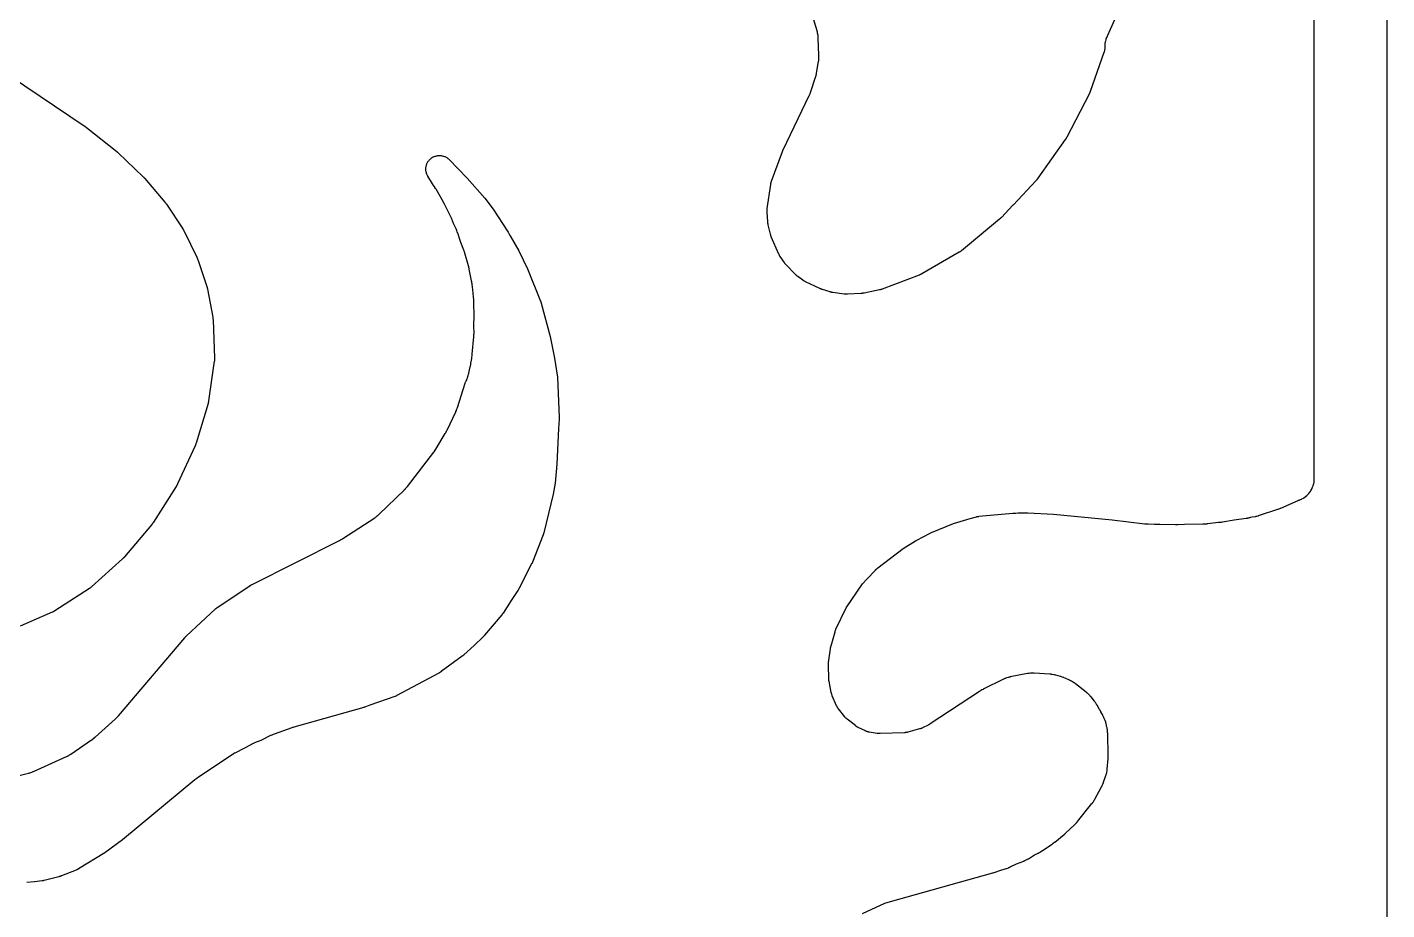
# Model space of a CAD drawing. Header units: millimetres. Extents: x 0 to 300, y 0 to 300.
# Drawn here: x 150 to 300.1, y 105.2 to 202.6 of the extents above; entities that cross this region are included whole.
import ezdxf

# ---------------------------------------------------------------- set-up
doc = ezdxf.new("R2010")
doc.units = ezdxf.units.MM
doc.layers.add('CUT', color=7, linetype='CONTINUOUS')

msp = doc.modelspace()

# ---------------------------------------------------------------- linework, layer by layer
at = {"layer": 'CUT'}
for points in [[(1.4375, 300.0625), (298.5625, 300.0625), (299.4478, 300.0625), (299.5212, 300.0589), (299.5794, 300.0503), (299.6365, 300.036), (299.6918, 300.0162), (299.745, 299.991), (299.7954, 299.9608), (299.8427, 299.9257), (299.8863, 299.8863), (299.9257, 299.8427), (299.9608, 299.7954), (299.991, 299.745), (300.0162, 299.6918), (300.036, 299.6365), (300.0503, 299.5794), (300.0589, 299.5212), (300.0625, 299.4478), (300.0625, 298.5625), (300.0625, 1.4375)], [(242.2017, 104.8252), (244.677, 105.951), (245.2863, 106.1504), (256.5883, 109.3054), (256.6027, 109.3096), (256.6956, 109.3381), (256.7099, 109.3426), (256.8258, 109.3813), (256.8399, 109.3862), (256.9314, 109.4193), (256.9454, 109.4246), (257.3455, 109.5807), (257.9368, 109.7436), (257.9507, 109.7476), (258.0401, 109.7745), (258.0538, 109.7788), (258.1072, 109.7963), (258.1343, 109.8059), (258.3088, 109.8726), (258.3354, 109.8834), (258.3868, 109.906), (258.3999, 109.9119), (258.4846, 109.9514), (258.4975, 109.9576), (259.1827, 110.2975), (259.9946, 110.6143), (260.0073, 110.6195), (260.0895, 110.6537), (260.102, 110.6591), (260.1509, 110.6808), (260.1757, 110.6925), (260.3348, 110.7719), (260.359, 110.7847), (260.4057, 110.8108), (260.4176, 110.8176), (260.4943, 110.8627), (260.506, 110.8698), (261.1889, 111.2927), (261.575, 111.4843), (261.5926, 111.4934), (261.7061, 111.5544), (261.7234, 111.5641), (261.8631, 111.6454), (261.8801, 111.6556), (261.9893, 111.724), (262.0059, 111.7348), (263.0498, 112.4378), (263.065, 112.4485), (263.1632, 112.5191), (263.1781, 112.5302), (263.2372, 112.5755), (263.2768, 112.6037), (263.2922, 112.6151), (263.3911, 112.6902), (263.4061, 112.702), (264.4462, 113.5465), (264.4537, 113.5527), (264.5058, 113.5964), (264.5138, 113.6032), (264.5778, 113.6589), (264.5855, 113.6657), (264.6353, 113.7105), (264.6434, 113.718), (265.5584, 114.5723), (265.5742, 114.5875), (265.6747, 114.6885), (265.6899, 114.7044), (265.8006, 114.824), (265.8111, 114.835), (265.8292, 114.8548), (265.8639, 114.8943), (265.8726, 114.9045), (265.9287, 114.9715), (265.9372, 114.9819), (267.5241, 116.9653), (267.5322, 116.9757), (267.5843, 117.0437), (267.5921, 117.0542), (267.6225, 117.0958), (267.6376, 117.1174), (267.7324, 117.2599), (267.743, 117.2766), (267.757, 117.2977), (267.771, 117.3198), (267.7974, 117.3636), (267.804, 117.3749), (267.8463, 117.4487), (267.8527, 117.4601), (268.5804, 118.7958), (268.5864, 118.807), (268.6245, 118.8807), (268.6302, 118.8921), (268.6522, 118.9369), (268.663, 118.96), (268.7297, 119.1119), (268.7356, 119.1262), (268.7435, 119.1443), (268.7534, 119.1683), (268.7717, 119.2155), (268.7762, 119.2276), (268.8049, 119.3067), (268.8092, 119.3189), (269.0558, 120.0472), (269.0597, 120.059), (269.0841, 120.1364), (269.0877, 120.1483), (269.1014, 120.1951), (269.108, 120.2192), (269.1465, 120.3744), (269.1565, 120.4232), (269.182, 120.5811), (269.1855, 120.6058), (269.1912, 120.6542), (269.1926, 120.6666), (269.2005, 120.7473), (269.2016, 120.7597), (269.2912, 121.9209), (269.2922, 121.9352), (269.2971, 122.0282), (269.2977, 122.0425), (269.3011, 122.1595), (269.3014, 122.1738), (269.3019, 122.267), (269.3018, 122.2813), (269.2571, 124.6938), (269.2566, 124.7085), (269.2525, 124.8043), (269.2517, 124.819), (269.2478, 124.8765), (269.2451, 124.9059), (269.2227, 125.0962), (269.2185, 125.1255), (269.209, 125.1823), (269.2064, 125.1968), (269.1882, 125.2909), (269.1853, 125.3054), (269.1702, 125.3742), (269.1668, 125.3949), (269.133, 125.5558), (269.1201, 125.6062), (269.118, 125.6129), (269.0879, 125.7507), (269.0846, 125.7649), (269.0622, 125.8566), (269.0586, 125.8707), (269.0438, 125.9255), (269.0356, 125.9534), (268.9783, 126.1307), (268.9578, 126.1851), (268.8838, 126.356), (268.8715, 126.3824), (268.8465, 126.4333), (268.8399, 126.4462), (268.7961, 126.5299), (268.7892, 126.5427), (268.7102, 126.6855), (268.6671, 126.7848), (268.6602, 126.8002), (268.6322, 126.8601), (268.617, 126.8904), (268.5127, 127.0843), (268.4958, 127.1136), (268.4612, 127.17), (268.4522, 127.1843), (268.3919, 127.2765), (268.3825, 127.2906), (268.3449, 127.3448), (268.0788, 127.825), (268.0726, 127.8359), (268.0318, 127.9061), (268.0254, 127.9168), (268, 127.9585), (267.9865, 127.9796), (267.8963, 128.1145), (267.882, 128.135), (267.8532, 128.1744), (267.8458, 128.1844), (267.7965, 128.249), (267.7888, 128.2588), (267.4172, 128.7254), (267.4061, 128.739), (267.3322, 128.8264), (267.3207, 128.8397), (267.2748, 128.8908), (267.2506, 128.9163), (267.0882, 129.0772), (267.0625, 129.1012), (267.011, 129.1466), (266.9976, 129.158), (266.9096, 129.2311), (266.8959, 129.2421), (265.6896, 130.1854), (265.6895, 130.1854), (265.6751, 130.1963), (265.5801, 130.266), (265.5654, 130.2765), (265.5072, 130.3166), (265.4767, 130.3363), (265.2751, 130.4579), (265.2435, 130.4757), (265.1809, 130.5084), (265.1647, 130.5166), (265.0587, 130.5681), (265.0423, 130.5757), (264.5779, 130.7842), (264.5576, 130.7928), (264.4249, 130.8466), (264.4044, 130.8545), (264.2356, 130.9158), (264.2148, 130.923), (264.0785, 130.9669), (264.0574, 130.9732), (263.5156, 131.1261), (263.5004, 131.1302), (263.4012, 131.1554), (263.3858, 131.1591), (263.3258, 131.1726), (263.2949, 131.1788), (263.0932, 131.2134), (263.062, 131.2179), (263.0009, 131.2251), (262.9853, 131.2268), (262.8833, 131.2361), (262.8676, 131.2373), (261.1447, 131.3492), (261.1318, 131.3499), (261.0481, 131.3536), (261.0352, 131.354), (260.9848, 131.3551), (260.959, 131.3551), (260.7937, 131.3516), (260.7423, 131.3483), (260.5779, 131.3307), (260.5523, 131.3274), (260.5025, 131.3198), (260.4898, 131.3178), (260.4072, 131.3034), (260.3945, 131.3011), (258.4901, 130.9289), (258.477, 130.9261), (258.392, 130.9076), (258.3789, 130.9045), (258.3281, 130.8922), (258.3022, 130.8853), (258.1374, 130.8375), (258.0867, 130.8204), (257.9268, 130.758), (257.9021, 130.7478), (257.8542, 130.7266), (257.8421, 130.7211), (257.7633, 130.6841), (257.7512, 130.6783), (255.5159, 129.5686), (255.4997, 129.5603), (255.3951, 129.5043), (255.3791, 129.4955), (255.2501, 129.4213), (255.2344, 129.412), (255.1334, 129.3498), (255.1181, 129.34), (249.676, 125.7553), (249.6645, 125.7479), (249.6376, 125.7307), (249.626, 125.7235), (249.6118, 125.7147), (249.6001, 125.7076), (249.5727, 125.6913), (249.5609, 125.6844), (249.5472, 125.6766), (249.5353, 125.6698), (249.5074, 125.6544), (249.4954, 125.6478), (249.4807, 125.64), (249.4686, 125.6336), (249.4402, 125.619), (249.428, 125.6128), (248.8243, 125.313), (248.8145, 125.3082), (248.7992, 125.3008), (248.7737, 125.2891), (248.7393, 125.2738), (248.7085, 125.2608), (248.6839, 125.251), (248.6698, 125.2455), (248.6645, 125.2435), (248.6336, 125.2324), (248.5645, 125.2089), (248.5227, 125.1958), (248.5085, 125.1918), (248.4979, 125.1888), (247.2041, 124.836), (247.1916, 124.8327), (247.1747, 124.8284), (247.1244, 124.8169), (247.0399, 124.8003), (247.0239, 124.7975), (247.0053, 124.795), (246.9192, 124.7855), (246.8675, 124.7813), (246.85, 124.7803), (246.837, 124.7797), (244.1508, 124.677), (244.1398, 124.6767), (244.1227, 124.6762), (244.1194, 124.6762), (244.083, 124.6762), (244.008, 124.6782), (243.9749, 124.6796), (243.9418, 124.6823), (243.8672, 124.6899), (243.8226, 124.6955), (243.8075, 124.6978), (243.7964, 124.6996), (242.914, 124.8449), (242.9029, 124.8468), (242.8879, 124.8495), (242.8438, 124.8584), (242.7922, 124.8703), (242.7325, 124.8868), (242.6967, 124.8981), (242.6229, 124.925), (242.5726, 124.9459), (242.5309, 124.9645), (242.5175, 124.9708), (242.5074, 124.9757), (241.7145, 125.3653), (241.7042, 125.3704), (241.6903, 125.3775), (241.6498, 125.3994), (241.5831, 125.4376), (241.5539, 125.4551), (241.5255, 125.4737), (241.4619, 125.5169), (241.4245, 125.5438), (241.4121, 125.5532), (241.403, 125.5602), (240.5073, 126.2576), (240.5001, 126.2633), (240.4968, 126.2659), (240.4834, 126.2774), (240.4155, 126.3389), (240.3861, 126.3668), (240.3581, 126.3959), (240.2961, 126.4634), (240.2602, 126.505), (240.2485, 126.5194), (240.2399, 126.5302), (239.5477, 127.4104), (239.5418, 127.418), (239.5327, 127.4298), (239.518, 127.4494), (239.4986, 127.4761), (239.4818, 127.5001), (239.4795, 127.5035), (239.4518, 127.5469), (239.4158, 127.6071), (239.3838, 127.6655), (239.3627, 127.7076), (239.3459, 127.7428), (239.3408, 127.7544), (239.3369, 127.7632), (238.8602, 128.8578), (238.8554, 128.869), (238.8491, 128.8842), (238.8314, 128.9298), (238.804, 129.0066), (238.7926, 129.0408), (238.7825, 129.0754), (238.7655, 129.1391), (238.7576, 129.1722), (238.7541, 129.1885), (238.7516, 129.2006), (238.5034, 130.4611), (238.5016, 130.4702), (238.499, 130.4842), (238.495, 130.5074), (238.49, 130.5387), (238.486, 130.5665), (238.4832, 130.5886), (238.4817, 130.6013), (238.4812, 130.606), (238.4785, 130.6334), (238.4735, 130.6946), (238.4712, 130.7313), (238.4707, 130.7438), (238.4704, 130.753), (238.4253, 132.2094), (238.4251, 132.219), (238.4248, 132.2339), (238.4246, 132.2584), (238.4248, 132.2914), (238.4255, 132.3206), (238.4264, 132.3438), (238.4271, 132.3571), (238.4273, 132.362), (238.4294, 132.3907), (238.4349, 132.4544), (238.439, 132.4925), (238.4406, 132.5054), (238.4419, 132.5149), (238.6571, 134.0476), (238.6593, 134.0624), (238.6647, 134.0969), (238.6672, 134.1116), (238.6703, 134.1296), (238.673, 134.1443), (238.6796, 134.1786), (238.6825, 134.1933), (238.686, 134.2101), (238.6892, 134.2247), (238.6969, 134.2587), (238.7003, 134.2733), (238.7046, 134.291), (238.7083, 134.3055), (238.7171, 134.3393), (238.721, 134.3537), (239.1593, 135.9222), (239.1619, 135.9315), (239.1662, 135.946), (239.1735, 135.9698), (239.1837, 136.0016), (239.1932, 136.0297), (239.2012, 136.0519), (239.2058, 136.0646), (239.2076, 136.0692), (239.2182, 136.0964), (239.243, 136.1563), (239.2586, 136.1919), (239.2641, 136.2039), (239.2682, 136.2127), (240.3945, 138.5724), (242.2037, 141.2197), (242.207, 141.2243), (242.6681, 141.7374), (243.6314, 142.7359), (243.6428, 142.7475), (243.6698, 142.7745), (243.6815, 142.786), (243.6958, 142.7998), (243.7077, 142.811), (243.7356, 142.837), (243.7477, 142.848), (243.7617, 142.8605), (243.7739, 142.8713), (243.8028, 142.8963), (243.8153, 142.9068), (243.8306, 142.9196), (243.8433, 142.9299), (243.873, 142.9538), (243.8859, 142.9639), (246.6829, 145.1257), (248.0615, 145.9687), (248.1758, 146.0267), (248.3419, 146.1109), (248.7497, 146.3177), (249.8231, 146.8619), (252.2514, 147.8758), (254.085, 148.4377), (254.7669, 148.6119), (254.7737, 148.6136), (254.7896, 148.6176), (254.7926, 148.6183), (254.8237, 148.6253), (254.8862, 148.6382), (254.9077, 148.6423), (254.9378, 148.647), (255.0178, 148.6578), (255.0522, 148.6618), (258.7857, 149.0221), (259.0101, 149.0254), (259.1156, 149.027), (259.3753, 149.0309), (260.4361, 149.0467), (263.2918, 148.9039), (269.7523, 148.264), (273.3593, 147.8401), (273.3743, 147.8385), (273.472, 147.8295), (273.487, 147.8283), (273.6099, 147.8201), (273.625, 147.8193), (273.723, 147.8152), (273.7381, 147.8148), (274.4247, 147.8036), (274.4448, 147.8021), (274.4603, 147.8012), (274.5868, 147.7952), (274.6023, 147.7947), (274.7032, 147.7926), (274.7187, 147.7924), (275.0167, 147.7939), (276.7424, 147.7656), (276.7519, 147.7655), (276.8181, 147.7655), (276.8283, 147.7655), (276.9108, 147.7669), (276.9208, 147.7672), (276.986, 147.7693), (276.9967, 147.7698), (277.7222, 147.8068), (279.7525, 147.8165), (279.7725, 147.8169), (279.9023, 147.8219), (279.9223, 147.823), (280.0848, 147.8346), (280.1048, 147.8364), (280.234, 147.8499), (280.2538, 147.8524), (281.2047, 147.9845), (281.4996, 147.9995), (281.5171, 148.0007), (281.6302, 148.0098), (281.6476, 148.0114), (281.7892, 148.027), (281.8065, 148.0291), (281.919, 148.0448), (281.9362, 148.0474), (283.2241, 148.2651), (284.5244, 148.4458), (284.5452, 148.4491), (284.6804, 148.4727), (284.7011, 148.4767), (284.8695, 148.5124), (284.89, 148.5171), (285.0232, 148.5502), (285.0436, 148.5556), (285.1889, 148.5972), (285.5446, 148.6574), (285.5556, 148.6593), (285.6319, 148.6737), (285.6433, 148.6759), (285.6931, 148.6863), (285.7171, 148.6918), (285.8654, 148.7291), (285.8882, 148.7353), (285.9275, 148.7468), (285.9382, 148.7501), (286.0114, 148.7731), (286.0233, 148.7769), (288.0497, 149.4594), (288.0619, 149.4637), (288.1408, 149.4922), (288.1529, 149.4967), (288.2512, 149.5346), (288.2632, 149.5394), (288.3409, 149.5713), (288.3528, 149.5763), (290.2729, 150.4132), (290.2831, 150.4176), (290.307, 150.4276), (290.3173, 150.4319), (290.3298, 150.437), (290.3401, 150.4411), (290.3655, 150.4511), (290.375, 150.4548), (290.3824, 150.4577), (290.4517, 150.4859), (290.466, 150.4917), (290.4925, 150.5032), (290.4981, 150.5058), (290.5034, 150.5079), (290.5267, 150.5187), (290.6388, 150.5673), (290.6909, 150.5929), (290.8515, 150.6819), (290.9009, 150.7124), (291.0521, 150.8165), (291.0983, 150.8517), (291.2388, 150.9699), (291.2814, 151.0094), (291.4098, 151.1406), (291.4483, 151.184), (291.5634, 151.327), (291.5976, 151.374), (291.6984, 151.5274), (291.7279, 151.5775), (291.8133, 151.74), (291.8378, 151.7926), (291.9071, 151.9626), (291.9264, 152.0174), (291.979, 152.1933), (291.9929, 152.2496), (292.0283, 152.4298), (292.0367, 152.4872), (292.0547, 152.6725), (292.0568, 152.7015), (292.0595, 152.7581), (292.06, 152.7726), (292.0623, 152.867), (292.0625, 152.8815), (292.0625, 232.3412)], [(270.0162, 203.4742), (269.2353, 201.7225), (269.231, 201.7131), (269.221, 201.6913), (269.2166, 201.6819), (269.211, 201.6701), (269.2085, 201.6646), (269.1804, 201.6037), (269.1766, 201.5954), (269.1463, 201.527), (269.1349, 201.4995), (269.0675, 201.3242), (269.0491, 201.2685), (268.9997, 201.0897), (268.9869, 201.0325), (268.9552, 200.8498), (268.948, 200.7915), (268.9341, 200.604), (268.9327, 200.5747), (268.9312, 200.5174), (268.931, 200.5028), (268.931, 200.4036), (268.9309, 200.4027), (268.9308, 200.3763), (268.9291, 200.2974), (268.9237, 200.2159), (268.9176, 200.1618), (268.9047, 200.0811), (268.8938, 200.0279), (268.8737, 199.9487), (268.852, 199.877), (268.8393, 199.8382), (267.3231, 195.5433), (267.3178, 195.5287), (267.3052, 195.4948), (267.2997, 195.4804), (267.2928, 195.4628), (267.287, 195.4484), (267.2732, 195.415), (267.2672, 195.4007), (267.2601, 195.3844), (267.2539, 195.3703), (267.239, 195.3374), (267.2324, 195.3233), (267.2244, 195.3062), (267.2176, 195.2923), (267.2016, 195.2599), (267.1946, 195.2461), (264.7488, 190.5141), (264.7415, 190.5002), (264.724, 190.4679), (264.7165, 190.4541), (264.7071, 190.4374), (264.6992, 190.4238), (264.6807, 190.3921), (264.6727, 190.3786), (264.6633, 190.3632), (264.655, 190.3499), (264.6354, 190.3189), (264.6269, 190.3057), (264.6163, 190.2897), (264.6076, 190.2766), (264.5869, 190.2463), (264.5779, 190.2334), (261.5521, 185.9662), (261.543, 185.9536), (261.5215, 185.9243), (261.5121, 185.9118), (261.5006, 185.8967), (261.4911, 185.8844), (261.4686, 185.8559), (261.4588, 185.8438), (261.4475, 185.83), (261.4375, 185.818), (261.414, 185.7903), (261.4038, 185.7785), (261.3913, 185.7642), (261.3809, 185.7526), (261.3565, 185.7257), (261.3459, 185.7143), (258.8098, 183.0204), (258.8095, 183.02), (258.7806, 182.9893), (257.5237, 181.6542), (257.5142, 181.6443), (257.492, 181.6214), (257.4824, 181.6116), (257.4706, 181.5998), (257.4608, 181.5902), (257.4379, 181.568), (257.428, 181.5585), (257.4165, 181.5477), (257.4065, 181.5384), (257.3828, 181.5169), (257.3727, 181.5078), (257.3601, 181.4967), (257.3498, 181.4877), (257.3256, 181.4669), (257.3151, 181.458), (253.1327, 177.9791), (253.1253, 177.973), (253.1137, 177.9635), (253.0943, 177.9482), (253.068, 177.928), (253.0444, 177.9104), (253.0254, 177.8968), (253.0145, 177.8891), (253.0104, 177.8862), (252.9864, 177.8701), (252.9325, 177.8351), (252.8997, 177.8148), (252.8884, 177.8081), (252.8801, 177.8033), (248.7256, 175.4114), (248.7177, 175.4069), (248.7054, 175.4), (248.6851, 175.3889), (248.6576, 175.3744), (248.6329, 175.3618), (248.6132, 175.3522), (248.6019, 175.3467), (248.5977, 175.3447), (248.573, 175.3335), (248.5177, 175.3093), (248.4842, 175.2955), (248.4728, 175.2911), (248.4643, 175.2878), (244.3644, 173.7378), (244.3559, 173.7347), (244.3428, 173.7299), (244.321, 173.7222), (244.2916, 173.7122), (244.2653, 173.7038), (244.2444, 173.6975), (244.2325, 173.6939), (244.228, 173.6926), (244.2019, 173.6855), (244.1436, 173.6706), (244.1085, 173.6623), (244.0965, 173.6597), (244.0877, 173.6579), (242.3632, 173.3064), (242.3477, 173.3034), (242.3115, 173.2966), (242.2959, 173.2939), (242.2769, 173.2907), (242.2613, 173.2882), (242.2248, 173.2828), (242.2092, 173.2806), (242.1912, 173.2782), (242.1756, 173.2763), (242.1389, 173.2721), (242.1232, 173.2705), (242.104, 173.2686), (242.0883, 173.2673), (242.0515, 173.2644), (242.0358, 173.2633), (240.5208, 173.1713), (240.5097, 173.1707), (240.4947, 173.17), (240.4503, 173.169), (240.3762, 173.169), (240.3435, 173.1697), (240.3108, 173.1715), (240.2369, 173.1771), (240.1927, 173.1815), (240.1779, 173.1834), (240.1668, 173.1848), (238.9138, 173.3573), (238.9043, 173.3586), (238.8897, 173.3608), (238.8655, 173.3647), (238.8331, 173.3705), (238.8044, 173.376), (238.7817, 173.3808), (238.7688, 173.3836), (238.7639, 173.3847), (238.736, 173.3914), (238.6743, 173.4075), (238.6374, 173.4178), (238.6251, 173.4216), (238.6159, 173.4245), (237.7772, 173.6902), (237.7629, 173.6949), (237.7298, 173.706), (237.7156, 173.7109), (237.6984, 173.717), (237.6843, 173.7221), (237.6515, 173.7343), (237.6375, 173.7397), (237.6215, 173.7459), (237.6076, 173.7515), (237.5753, 173.7648), (237.5615, 173.7706), (237.5447, 173.7779), (237.531, 173.7839), (237.4991, 173.7983), (237.4855, 173.8045), (235.9045, 174.549), (235.895, 174.5535), (235.8804, 174.5606), (235.8564, 174.5727), (235.8245, 174.5894), (235.7964, 174.6047), (235.7744, 174.6172), (235.7618, 174.6245), (235.7572, 174.6272), (235.7304, 174.6437), (235.6715, 174.6813), (235.6367, 174.7047), (235.6251, 174.7128), (235.6166, 174.7189), (235.0543, 175.1258), (235.0462, 175.1317), (235.0336, 175.141), (235.0131, 175.1567), (234.9859, 175.1781), (234.962, 175.1975), (234.9433, 175.2133), (234.9327, 175.2223), (234.9288, 175.2257), (234.9064, 175.2459), (234.8572, 175.2917), (234.8283, 175.3198), (234.8188, 175.3296), (234.8117, 175.3368), (233.7271, 176.4659), (233.7205, 176.4728), (233.7103, 176.4837), (233.6936, 176.5019), (233.6717, 176.5265), (233.6525, 176.5488), (233.6376, 176.5667), (233.6292, 176.5769), (233.6261, 176.5808), (233.6083, 176.6035), (233.5696, 176.6546), (233.5471, 176.6857), (233.5397, 176.6964), (233.5343, 176.7043), (233.1137, 177.3265), (233.108, 177.335), (233.0993, 177.3481), (233.0853, 177.3701), (233.0668, 177.3999), (233.0509, 177.4266), (233.0387, 177.448), (233.0318, 177.4603), (233.0293, 177.4649), (233.015, 177.4918), (232.9842, 177.5524), (232.9666, 177.5891), (232.9609, 177.6016), (232.9568, 177.6109), (232.1293, 179.4964), (232.1251, 179.5062), (232.1186, 179.5214), (232.1084, 179.5467), (232.0951, 179.5809), (232.0838, 179.6114), (232.0753, 179.6357), (232.0706, 179.6497), (232.0689, 179.6549), (232.0594, 179.6854), (232.0395, 179.7537), (232.0286, 179.7948), (232.0252, 179.8088), (232.0228, 179.8192), (231.794, 180.823), (231.7904, 180.8392), (231.7826, 180.877), (231.7793, 180.8932), (231.7756, 180.913), (231.7726, 180.9293), (231.7661, 180.9673), (231.7635, 180.9837), (231.7607, 181.0024), (231.7583, 181.0188), (231.7533, 181.057), (231.7512, 181.0734), (231.7489, 181.0935), (231.7472, 181.1099), (231.7435, 181.1483), (231.7421, 181.1648), (231.6589, 182.2422), (231.658, 182.2546), (231.657, 182.2714), (231.6552, 182.3214), (231.6546, 182.4047), (231.655, 182.4415), (231.6571, 182.4783), (231.6634, 182.5614), (231.6685, 182.6111), (231.6707, 182.6278), (231.6724, 182.6402), (232.0589, 185.2857), (232.0607, 185.2974), (232.0632, 185.313), (232.0718, 185.3592), (232.0881, 185.4358), (232.096, 185.4696), (232.1052, 185.503), (232.1275, 185.5781), (232.1421, 185.6227), (232.1474, 185.6377), (232.1514, 185.6487), (233.3566, 188.911), (233.3603, 188.9208), (233.3691, 188.9437), (233.3729, 188.9535), (233.3776, 188.9655), (233.3816, 188.9752), (233.3909, 188.9979), (233.3949, 189.0076), (233.3996, 189.0188), (233.4038, 189.0284), (233.4136, 189.0509), (233.4179, 189.0605), (233.4232, 189.0722), (233.4276, 189.0818), (233.4379, 189.104), (233.4424, 189.1135), (236.3202, 195.1115), (236.3283, 195.1292), (236.3793, 195.2449), (236.3868, 195.2628), (236.446, 195.41), (236.453, 195.4281), (236.4963, 195.5469), (236.5027, 195.5653), (237.0148, 197.1227), (237.0179, 197.1326), (237.0395, 197.2023), (237.0426, 197.2128), (237.056, 197.2587), (237.062, 197.281), (237.0966, 197.4204), (237.1016, 197.4421), (237.1095, 197.4797), (237.1115, 197.49), (237.1251, 197.5608), (237.1272, 197.5723), (237.346, 198.8483), (237.3485, 198.864), (237.3631, 198.9657), (237.3652, 198.9814), (237.3724, 199.0427), (237.3753, 199.0742), (237.3885, 199.2793), (237.3897, 199.3109), (237.3904, 199.3727), (237.3903, 199.3885), (237.3888, 199.4913), (237.3884, 199.5071), (237.3072, 201.4743), (237.3062, 201.4927), (237.2976, 201.612), (237.296, 201.6303), (237.2887, 201.7016), (237.2838, 201.7381), (237.2448, 201.9738), (237.2377, 202.0099), (237.2217, 202.0798), (237.2173, 202.0977), (237.187, 202.2134), (237.1821, 202.2311), (236.6485, 204.0418)], [(148.0387, 197.325), (156.4095, 191.6805), (156.417, 191.6754), (156.4344, 191.6634), (156.4418, 191.6582), (156.4509, 191.6519), (156.4583, 191.6466), (156.4754, 191.6343), (156.4828, 191.6289), (156.4912, 191.6227), (156.4985, 191.6173), (156.5154, 191.6046), (156.5227, 191.5991), (156.5314, 191.5924), (156.5386, 191.5868), (156.5553, 191.5738), (156.5624, 191.5682), (159.8813, 188.9177), (159.889, 188.9115), (159.9068, 188.8969), (159.9144, 188.8907), (159.9237, 188.8829), (159.9312, 188.8766), (159.9487, 188.8616), (159.9562, 188.8552), (159.9648, 188.8477), (159.9721, 188.8412), (159.9893, 188.8259), (159.9966, 188.8192), (160.0055, 188.8111), (160.0128, 188.8044), (160.0296, 188.7887), (160.0368, 188.782), (162.7984, 186.149), (162.8071, 186.1406), (162.8273, 186.1207), (162.8359, 186.1122), (162.8464, 186.1017), (162.8548, 186.093), (162.8745, 186.0727), (162.8829, 186.0639), (162.8925, 186.0538), (162.9007, 186.0449), (162.9198, 186.024), (162.928, 186.015), (162.9378, 186.0039), (162.9459, 185.9948), (162.9644, 185.9735), (162.9723, 185.9642), (165.2023, 183.3242), (165.2107, 183.3141), (165.2302, 183.2903), (165.2384, 183.2801), (165.2484, 183.2675), (165.2566, 183.2571), (165.2753, 183.2328), (165.2833, 183.2224), (165.2924, 183.2102), (165.3002, 183.1997), (165.3182, 183.1748), (165.3259, 183.1641), (165.3351, 183.151), (165.3426, 183.1402), (165.3599, 183.1148), (165.3673, 183.1039), (167.1656, 180.3851), (167.1735, 180.373), (167.1916, 180.3447), (167.1992, 180.3325), (167.2085, 180.3175), (167.2159, 180.3052), (167.2331, 180.2763), (167.2404, 180.2638), (167.2486, 180.2495), (167.2557, 180.2369), (167.2719, 180.2075), (167.2788, 180.1948), (167.287, 180.1793), (167.2937, 180.1665), (167.309, 180.1366), (167.3154, 180.1237), (168.712, 177.2783), (168.7185, 177.2648), (168.7334, 177.2332), (168.7396, 177.2196), (168.7471, 177.2029), (168.7531, 177.1893), (168.7669, 177.1572), (168.7727, 177.1434), (168.7793, 177.1275), (168.7848, 177.1136), (168.7976, 177.0811), (168.8029, 177.0671), (168.8093, 177.05), (168.8144, 177.036), (168.826, 177.0031), (168.8309, 176.9889), (169.818, 174.0424), (169.8228, 174.0277), (169.8337, 173.9933), (169.8382, 173.9786), (169.8436, 173.9606), (169.8478, 173.9457), (169.8575, 173.911), (169.8615, 173.8961), (169.866, 173.879), (169.8697, 173.8641), (169.8782, 173.8291), (169.8817, 173.814), (169.8858, 173.7957), (169.8891, 173.7806), (169.8963, 173.7453), (169.8993, 173.7302), (170.4813, 170.6389), (170.4826, 170.6322), (170.4854, 170.6165), (170.4859, 170.6136), (170.4908, 170.5831), (170.4995, 170.5218), (170.5022, 170.5008), (170.5049, 170.4714), (170.5107, 170.3933), (170.5126, 170.3598), (170.6692, 166.1031), (170.6695, 166.093), (170.6699, 166.0772), (170.6702, 166.0512), (170.6701, 166.0166), (170.6694, 165.9858), (170.6685, 165.9612), (170.6679, 165.9472), (170.6676, 165.942), (170.6655, 165.9117), (170.6596, 165.8445), (170.6552, 165.8043), (170.6534, 165.7907), (170.652, 165.7807), (170.0194, 161.3925), (170.0184, 161.3858), (170.0161, 161.3701), (170.0156, 161.3672), (170.0104, 161.337), (169.9989, 161.2765), (169.9946, 161.2558), (169.9878, 161.2273), (169.9682, 161.1519), (169.9592, 161.1198), (168.6458, 156.7446), (168.6412, 156.7295), (168.63, 156.6945), (168.625, 156.6795), (168.6189, 156.6614), (168.6137, 156.6466), (168.6014, 156.612), (168.5959, 156.5973), (168.5896, 156.5804), (168.5839, 156.5657), (168.5703, 156.5316), (168.5643, 156.5171), (168.5569, 156.4994), (168.5507, 156.4849), (168.5359, 156.4513), (168.5295, 156.437), (166.5977, 152.2418), (166.5912, 152.228), (166.5758, 152.196), (166.569, 152.1823), (166.5607, 152.1657), (166.5538, 152.1522), (166.5373, 152.1207), (166.5301, 152.1072), (166.5217, 152.0919), (166.5143, 152.0786), (166.4968, 152.0477), (166.4891, 152.0345), (166.4797, 152.0185), (166.4719, 152.0054), (166.4533, 151.9751), (166.4452, 151.9622), (163.9343, 148.0186), (163.9262, 148.0061), (163.9071, 147.9772), (163.8988, 147.9648), (163.8886, 147.9499), (163.8801, 147.9377), (163.86, 147.9094), (163.8513, 147.8973), (163.8412, 147.8836), (163.8324, 147.8717), (163.8114, 147.8441), (163.8023, 147.8323), (163.7911, 147.8181), (163.7818, 147.8065), (163.76, 147.7796), (163.7505, 147.7681), (160.744, 144.1919), (160.7339, 144.1801), (160.71, 144.1526), (160.6997, 144.1409), (160.6869, 144.1268), (160.6764, 144.1153), (160.6515, 144.0887), (160.6408, 144.0774), (160.6284, 144.0645), (160.6174, 144.0534), (160.5917, 144.0277), (160.5805, 144.0167), (160.5669, 144.0035), (160.5555, 143.9928), (160.5289, 143.968), (160.5174, 143.9574), (157.1118, 140.8909), (157.1065, 140.8862), (157.094, 140.8751), (157.0917, 140.8731), (157.067, 140.8521), (157.0168, 140.811), (156.9994, 140.7972), (156.9745, 140.7789), (156.9075, 140.7315), (156.8784, 140.7117), (153.0372, 138.2138), (153.029, 138.2085), (153.0162, 138.2003), (152.995, 138.1873), (152.9665, 138.1703), (152.9408, 138.1555), (152.9202, 138.1441), (152.9084, 138.1377), (152.904, 138.1353), (152.8781, 138.122), (152.82, 138.0934), (152.7848, 138.077), (152.7728, 138.0717), (152.7639, 138.0679), (149.2153, 136.551)], [(147.8338, 119.7313), (150.1442, 120.3059), (150.1574, 120.3093), (150.2425, 120.3325), (150.2556, 120.3363), (150.3064, 120.3514), (150.3323, 120.3597), (150.4989, 120.4176), (150.5244, 120.4271), (150.5737, 120.4467), (150.5862, 120.4519), (150.6674, 120.4865), (150.6799, 120.4919), (154.341, 122.1481), (154.353, 122.1537), (154.4305, 122.1908), (154.4424, 122.1967), (154.4884, 122.22), (154.5118, 122.2325), (154.6614, 122.3168), (154.6842, 122.3303), (154.728, 122.3576), (154.7392, 122.3647), (154.8111, 122.4117), (154.8221, 122.4191), (157.1105, 123.9884), (157.1262, 123.9995), (157.227, 124.0735), (157.2424, 124.0852), (157.3658, 124.1821), (157.3808, 124.1942), (157.4767, 124.2745), (157.4912, 124.2871), (159.725, 126.284), (159.7402, 126.2981), (159.8374, 126.3911), (159.8521, 126.4057), (159.9698, 126.5266), (159.984, 126.5417), (160.0745, 126.6412), (160.0882, 126.6568), (167.3864, 135.2634), (167.3952, 135.2737), (167.416, 135.2974), (167.4249, 135.3075), (167.436, 135.3198), (167.4451, 135.3298), (167.4666, 135.3529), (167.4759, 135.3628), (167.4866, 135.374), (167.496, 135.3837), (167.5182, 135.4061), (167.5278, 135.4157), (167.5395, 135.4273), (167.5492, 135.4367), (167.5721, 135.4585), (167.5819, 135.4678), (170.7453, 138.3985), (170.7506, 138.4034), (170.7628, 138.4145), (170.7651, 138.4166), (170.7893, 138.4378), (170.8386, 138.4793), (170.8558, 138.4933), (170.8802, 138.5119), (170.9461, 138.56), (170.9748, 138.5801), (174.5792, 141.0022), (174.591, 141.01), (174.6188, 141.0281), (174.6308, 141.0357), (174.6453, 141.0448), (174.6573, 141.0523), (174.6855, 141.0693), (174.6977, 141.0766), (174.7117, 141.0848), (174.724, 141.0918), (174.7528, 141.108), (174.7651, 141.1148), (174.7803, 141.1231), (174.7928, 141.1297), (174.8221, 141.145), (174.8346, 141.1515), (184.4709, 145.9959), (184.4858, 146.0036), (184.582, 146.0554), (184.5967, 146.0636), (184.7156, 146.132), (184.7301, 146.1406), (184.8233, 146.1977), (184.8375, 146.2067), (188.3587, 148.5033), (188.3705, 148.5112), (188.4466, 148.5634), (188.4582, 148.5716), (188.5032, 148.604), (188.5258, 148.6212), (188.6701, 148.7361), (188.6919, 148.7544), (188.7336, 148.7909), (188.7442, 148.8004), (188.8121, 148.8629), (188.8224, 148.8726), (191.6479, 151.5976), (191.6555, 151.605), (191.7075, 151.6569), (191.7151, 151.6647), (191.7486, 151.6994), (191.7644, 151.7165), (191.8609, 151.8244), (191.8754, 151.8414), (191.9002, 151.8712), (191.9068, 151.8794), (191.9522, 151.9362), (191.9595, 151.9455), (194.8653, 155.7324), (194.8752, 155.7456), (194.9379, 155.8322), (194.9474, 155.8456), (195.0231, 155.9564), (195.0322, 155.9701), (195.0901, 156.06), (195.0989, 156.074), (196.15, 157.8086), (196.1579, 157.822), (196.208, 157.9099), (196.2156, 157.9235), (196.2756, 158.0353), (196.2828, 158.0491), (196.3284, 158.1394), (196.3352, 158.1534), (197.3042, 160.2062), (197.3126, 160.2249), (197.3654, 160.3473), (197.3731, 160.3663), (197.434, 160.5219), (197.4411, 160.5412), (197.4854, 160.6668), (197.4919, 160.6863), (198.334, 163.3674), (198.3417, 163.3799), (198.4311, 163.542), (198.4569, 163.5946), (198.5311, 163.767), (198.5421, 163.7942), (198.5621, 163.8478), (198.5671, 163.8615), (198.5982, 163.9515), (198.6028, 163.9654), (198.6364, 164.0706), (198.6413, 164.0866), (198.6714, 164.1908), (198.6758, 164.2069), (198.7099, 164.3387), (198.7139, 164.3549), (198.7381, 164.4606), (198.7417, 164.4769), (198.846, 164.9977), (198.8558, 165.0289), (198.8601, 165.0431), (198.8867, 165.1361), (198.8907, 165.1504), (198.9053, 165.2066), (198.9121, 165.2356), (198.9515, 165.4249), (198.9568, 165.4541), (198.9658, 165.5115), (198.9679, 165.5262), (198.9805, 165.6221), (198.9823, 165.6369), (198.9916, 165.7243), (199.066, 166.0957), (199.0692, 166.1127), (199.0881, 166.2236), (199.0907, 166.2407), (199.1104, 166.3806), (199.1126, 166.3977), (199.1251, 166.5096), (199.1268, 166.5268), (199.1289, 166.5523), (199.1293, 166.5564), (199.2889, 168.4841), (199.2898, 168.4964), (199.2947, 168.5764), (199.2948, 168.5784), (199.3004, 168.6244), (199.3016, 168.6349), (199.3092, 168.7087), (199.3103, 168.7197), (199.3144, 168.7682), (199.3159, 168.7916), (199.3225, 168.9376), (199.3231, 168.9601), (199.3234, 168.9992), (199.3234, 169.0099), (199.3227, 169.0832), (199.3225, 169.0951), (199.3114, 169.4695), (199.3289, 171.0441), (199.3289, 171.0525), (199.3287, 171.1104), (199.3286, 171.1193), (199.3274, 171.1916), (199.3271, 171.2003), (199.3253, 171.2574), (199.3249, 171.2667), (199.3029, 171.7269), (199.303, 172.1632), (199.3028, 172.1788), (199.3002, 172.2799), (199.2996, 172.2954), (199.293, 172.4222), (199.292, 172.4378), (199.2841, 172.5386), (199.2827, 172.5541), (199.2827, 172.5545), (199.2467, 172.9005), (199.2305, 173.2394), (199.2293, 173.2579), (199.2198, 173.3784), (199.218, 173.3969), (199.2014, 173.5476), (199.1991, 173.566), (199.1821, 173.6856), (199.1792, 173.704), (199.1391, 173.9351), (199.0999, 174.3126), (199.0983, 174.3262), (199.0871, 174.4146), (199.0852, 174.4282), (199.0685, 174.5388), (199.0663, 174.5523), (199.0511, 174.6401), (199.0486, 174.6536), (198.7945, 175.94), (198.7908, 175.9572), (198.7653, 176.069), (198.7611, 176.0862), (198.76, 176.0907), (198.7369, 176.1913), (198.7332, 176.2068), (198.7074, 176.3071), (198.7032, 176.3225), (198.3059, 177.7144), (198.302, 177.7276), (198.2754, 177.8133), (198.2712, 177.8264), (198.2353, 177.9332), (198.2307, 177.9463), (198.2002, 178.0307), (198.1954, 178.0436), (197.8749, 178.8696), (197.6904, 179.4405), (197.6851, 179.4561), (197.6493, 179.5571), (197.6436, 179.5725), (197.5953, 179.698), (197.5892, 179.7132), (197.5518, 179.8029), (197.4704, 180.051), (197.4635, 180.0709), (197.4164, 180.199), (197.4088, 180.2186), (197.3442, 180.3772), (197.3359, 180.3965), (197.28, 180.521), (197.271, 180.54), (197.0622, 180.9644), (196.94, 181.2794), (196.9355, 181.2907), (196.9054, 181.3639), (196.9006, 181.3751), (196.861, 181.4662), (196.856, 181.4773), (196.8229, 181.5492), (196.8177, 181.5602), (196.1059, 183.0292), (196.0999, 183.0411), (196.0603, 183.1184), (196.0541, 183.1302), (196.0204, 183.1926), (196.0088, 183.2153), (196.0021, 183.2281), (195.9575, 183.3108), (195.9504, 183.3235), (195.1333, 184.7543), (195.1259, 184.7669), (195.0768, 184.8482), (195.0691, 184.8606), (195.0051, 184.9611), (194.997, 184.9733), (194.9441, 185.0521), (194.9358, 185.0642), (194.7199, 185.3688), (194.2231, 186.1972), (194.2013, 186.2356), (194.1631, 186.307), (194.1254, 186.3868), (194.1028, 186.4411), (194.0731, 186.5242), (194.056, 186.5804), (194.0345, 186.6661), (194.023, 186.7237), (194.01, 186.811), (194.0042, 186.8695), (193.9999, 186.9577), (193.9998, 187.0165), (194.0041, 187.1047), (194.0099, 187.1632), (194.0228, 187.2505), (194.0342, 187.3082), (194.0556, 187.3938), (194.0727, 187.4501), (194.1024, 187.5332), (194.1248, 187.5875), (194.1625, 187.6673), (194.1902, 187.7192), (194.2356, 187.7949), (194.2682, 187.8438), (194.3208, 187.9148), (194.358, 187.9602), (194.4173, 188.0257), (194.4588, 188.0673), (194.5242, 188.1266), (194.5696, 188.1639), (194.6405, 188.2166), (194.6893, 188.2493), (194.765, 188.2947), (194.8169, 188.3224), (194.8966, 188.3602), (194.9509, 188.3828), (195.034, 188.4126), (195.0903, 188.4297), (195.1759, 188.4512), (195.2335, 188.4627), (195.3209, 188.4757), (195.3793, 188.4815), (195.4675, 188.4859), (195.5263, 188.4859), (195.6145, 188.4817), (195.673, 188.476), (195.7603, 188.4631), (195.818, 188.4517), (195.9036, 188.4303), (195.9599, 188.4133), (196.0431, 188.3836), (196.0974, 188.3611), (196.1772, 188.3235), (196.2291, 188.2958), (196.3049, 188.2505), (196.3538, 188.2179), (196.4247, 188.1653), (196.4873, 188.1141), (196.5208, 188.0853), (196.5845, 188.0276), (198.558, 185.9836), (200.513, 183.781), (201.4284, 182.5536), (203.0273, 180.124), (203.0877, 180.0163), (203.1753, 179.8602), (203.3205, 179.6014), (204.2494, 177.9455), (205.2079, 175.9685), (206.662, 172.3941), (206.6661, 172.3838), (206.6757, 172.3595), (206.6797, 172.3491), (206.6845, 172.3363), (206.6884, 172.3258), (206.6973, 172.3013), (206.7011, 172.2908), (206.7053, 172.2787), (206.7079, 172.2711), (206.709, 172.2676), (206.716, 172.2445), (206.7189, 172.2345), (206.7224, 172.2224), (206.7252, 172.2125), (206.7316, 172.1892), (206.7343, 172.1792), (207.7074, 168.4907), (208.1941, 166.1343), (208.5153, 164.0024), (208.7061, 159.5623), (208.7065, 159.553), (208.7072, 159.5313), (208.7074, 159.522), (208.7076, 159.5166), (208.7076, 159.5155), (208.7078, 159.4912), (208.7078, 159.4808), (208.7078, 159.4688), (208.7077, 159.4583), (208.7073, 159.434), (208.7071, 159.4236), (208.7068, 159.4109), (208.7064, 159.4004), (208.706, 159.3903), (208.6553, 158.3644), (208.4589, 154.4082), (208.2552, 152.3302), (208.066, 151.0976), (207.0098, 146.8343), (207.0062, 146.8202), (206.9974, 146.7871), (206.9936, 146.773), (206.9887, 146.7558), (206.9846, 146.7418), (206.9748, 146.7091), (206.9705, 146.6951), (206.9654, 146.6791), (206.9608, 146.6652), (206.9526, 146.6407), (206.9438, 146.6174), (206.9395, 146.6061), (205.7586, 143.5878), (205.7544, 143.5771), (205.7443, 143.5523), (205.7399, 143.5416), (205.7345, 143.5287), (205.73, 143.5182), (205.7198, 143.4949), (205.7091, 143.4719), (205.7042, 143.4616), (205.6981, 143.4489), (205.693, 143.4386), (205.6811, 143.4147), (205.6759, 143.4044), (204.2619, 140.6552), (204.2563, 140.6446), (204.2432, 140.6199), (204.2375, 140.6094), (204.2305, 140.5966), (204.2246, 140.5861), (204.2109, 140.5618), (204.2103, 140.5607), (204.1981, 140.5405), (204.1919, 140.5303), (204.1843, 140.518), (204.178, 140.5079), (204.1631, 140.4845), (204.1566, 140.4745), (203.4242, 139.3567), (202.5161, 137.9755), (202.5088, 137.9645), (202.4914, 137.939), (202.484, 137.9281), (202.4747, 137.9149), (202.4671, 137.9042), (202.4513, 137.8823), (202.4509, 137.8818), (202.4321, 137.8572), (202.4239, 137.8468), (202.4139, 137.834), (202.4056, 137.8237), (202.386, 137.7997), (202.3775, 137.7894), (200.4868, 135.5361), (200.4781, 135.5259), (200.4575, 135.5021), (200.4486, 135.492), (200.4377, 135.4798), (200.4287, 135.4698), (200.4074, 135.4467), (200.4064, 135.4456), (200.388, 135.4267), (200.3786, 135.4172), (200.3671, 135.4057), (200.3576, 135.3963), (200.3352, 135.3746), (200.3256, 135.3654), (199.3184, 134.418), (198.2053, 133.3747), (198.195, 133.3653), (198.171, 133.3435), (198.1607, 133.3342), (198.148, 133.323), (198.1375, 133.3139), (198.1157, 133.2953), (198.0902, 133.2748), (198.0792, 133.2662), (198.0657, 133.2557), (198.0546, 133.2471), (198.0286, 133.2275), (198.0173, 133.2191), (195.6938, 131.5237), (195.6811, 131.5146), (195.6513, 131.4936), (195.6384, 131.4847), (195.6226, 131.4741), (195.6096, 131.4654), (195.5791, 131.4455), (195.5659, 131.437), (195.5508, 131.4275), (195.5375, 131.4193), (195.512, 131.4039), (195.5064, 131.4005), (195.493, 131.3926), (195.4766, 131.3831), (195.463, 131.3754), (195.4313, 131.3577), (195.4176, 131.3502), (190.8007, 128.8818), (190.7945, 128.8786), (190.7801, 128.871), (190.7774, 128.8696), (190.7491, 128.8555), (190.692, 128.8283), (190.6763, 128.8211), (190.6725, 128.8195), (190.5982, 128.7901), (190.5661, 128.7781), (187.8309, 127.8136), (187.2676, 127.6153), (187.2622, 127.6134), (187.2498, 127.6092), (187.2445, 127.6073), (187.2319, 127.6031), (187.2253, 127.6009), (187.2101, 127.5959), (187.2035, 127.5937), (187.1959, 127.5913), (187.1894, 127.5892), (187.1741, 127.5845), (187.1732, 127.5842), (187.1653, 127.5818), (187.1467, 127.5764), (187.1388, 127.5741), (179.438, 125.3852), (179.4295, 125.3827), (179.3706, 125.365), (179.3616, 125.3622), (179.2885, 125.339), (179.2796, 125.3361), (179.2221, 125.3169), (179.2128, 125.3136), (177.2741, 124.6289), (177.2578, 124.6229), (177.1526, 124.5822), (177.1365, 124.5758), (177.0059, 124.521), (176.99, 124.514), (176.8873, 124.4673), (176.8716, 124.4599), (175.8014, 123.936), (175.1039, 123.6549), (175.0898, 123.649), (174.9986, 123.6096), (174.9847, 123.6033), (174.8715, 123.5509), (174.8577, 123.5443), (174.7687, 123.5002), (174.755, 123.4933), (173.0045, 122.5709), (172.9911, 122.5637), (172.9047, 122.5153), (172.8915, 122.5077), (172.7845, 122.4442), (172.7715, 122.4363), (172.6877, 122.3836), (172.6749, 122.3753), (168.854, 119.8362), (168.8395, 119.8263), (168.7899, 119.7912), (168.7214, 119.743), (168.7084, 119.7336), (168.6039, 119.6559), (168.5912, 119.6462), (168.5097, 119.5821), (168.4973, 119.572), (160.5327, 112.9604), (158.5774, 111.5382), (155.6718, 109.7482), (155.6633, 109.7431), (155.65, 109.7351), (155.628, 109.7223), (155.5982, 109.7055), (155.5715, 109.6911), (155.5501, 109.68), (155.5379, 109.6737), (155.5333, 109.6714), (155.5064, 109.6585), (155.4461, 109.6308), (155.4096, 109.615), (155.3971, 109.61), (155.3879, 109.6063), (153.7716, 108.9695), (153.7581, 108.9643), (153.7266, 108.9525), (153.713, 108.9475), (153.6964, 108.9416), (153.6827, 108.9368), (153.6508, 108.926), (153.6371, 108.9214), (153.6213, 108.9163), (153.6075, 108.912), (153.5752, 108.9022), (153.5613, 108.8981), (153.5444, 108.8933), (153.5304, 108.8894), (153.4979, 108.8806), (153.4839, 108.877), (151.891, 108.4757), (151.8767, 108.4722), (151.8431, 108.4644), (151.8287, 108.4611), (151.8111, 108.4573), (151.7966, 108.4543), (151.7628, 108.4475), (151.7603, 108.447), (151.7334, 108.4425), (151.719, 108.4401), (151.7014, 108.4375), (151.6869, 108.4354), (151.6532, 108.4308), (151.6387, 108.429), (150.8031, 108.3292), (149.9751, 108.2332)]]:
    msp.add_lwpolyline(points, dxfattribs=at)

doc.saveas('drawing.dxf')
